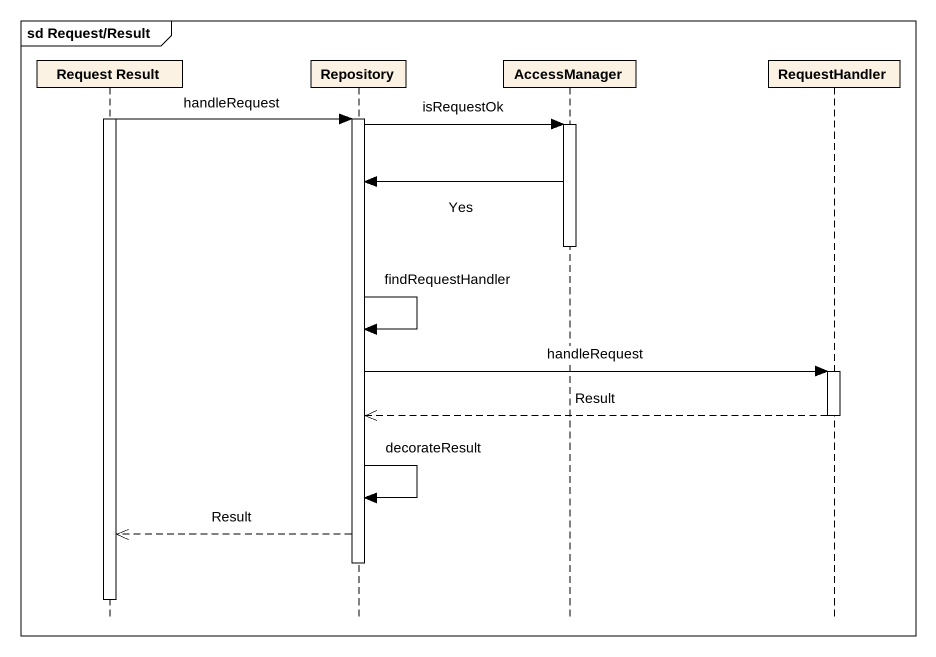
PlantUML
@startuml
mainframe sd Request/Result
hide footbox
participant "Request Result" as Request_Result
participant Repository
participant AccessManager
participant RequestHandler

activate Request_Result
Request_Result -> Repository : handleRequest
activate Repository
Repository -> AccessManager : isRequestOk
activate AccessManager
AccessManager -> Repository : Yes
deactivate AccessManager
Repository -> Repository : findRequestHandler
Repository -> RequestHandler : handleRequest
activate RequestHandler
RequestHandler -->> Repository : Result
deactivate RequestHandler
Repository -> Repository : decorateResult
Repository -->> Request_Result : Result
deactivate Repository
deactivate Request_Result
@enduml
